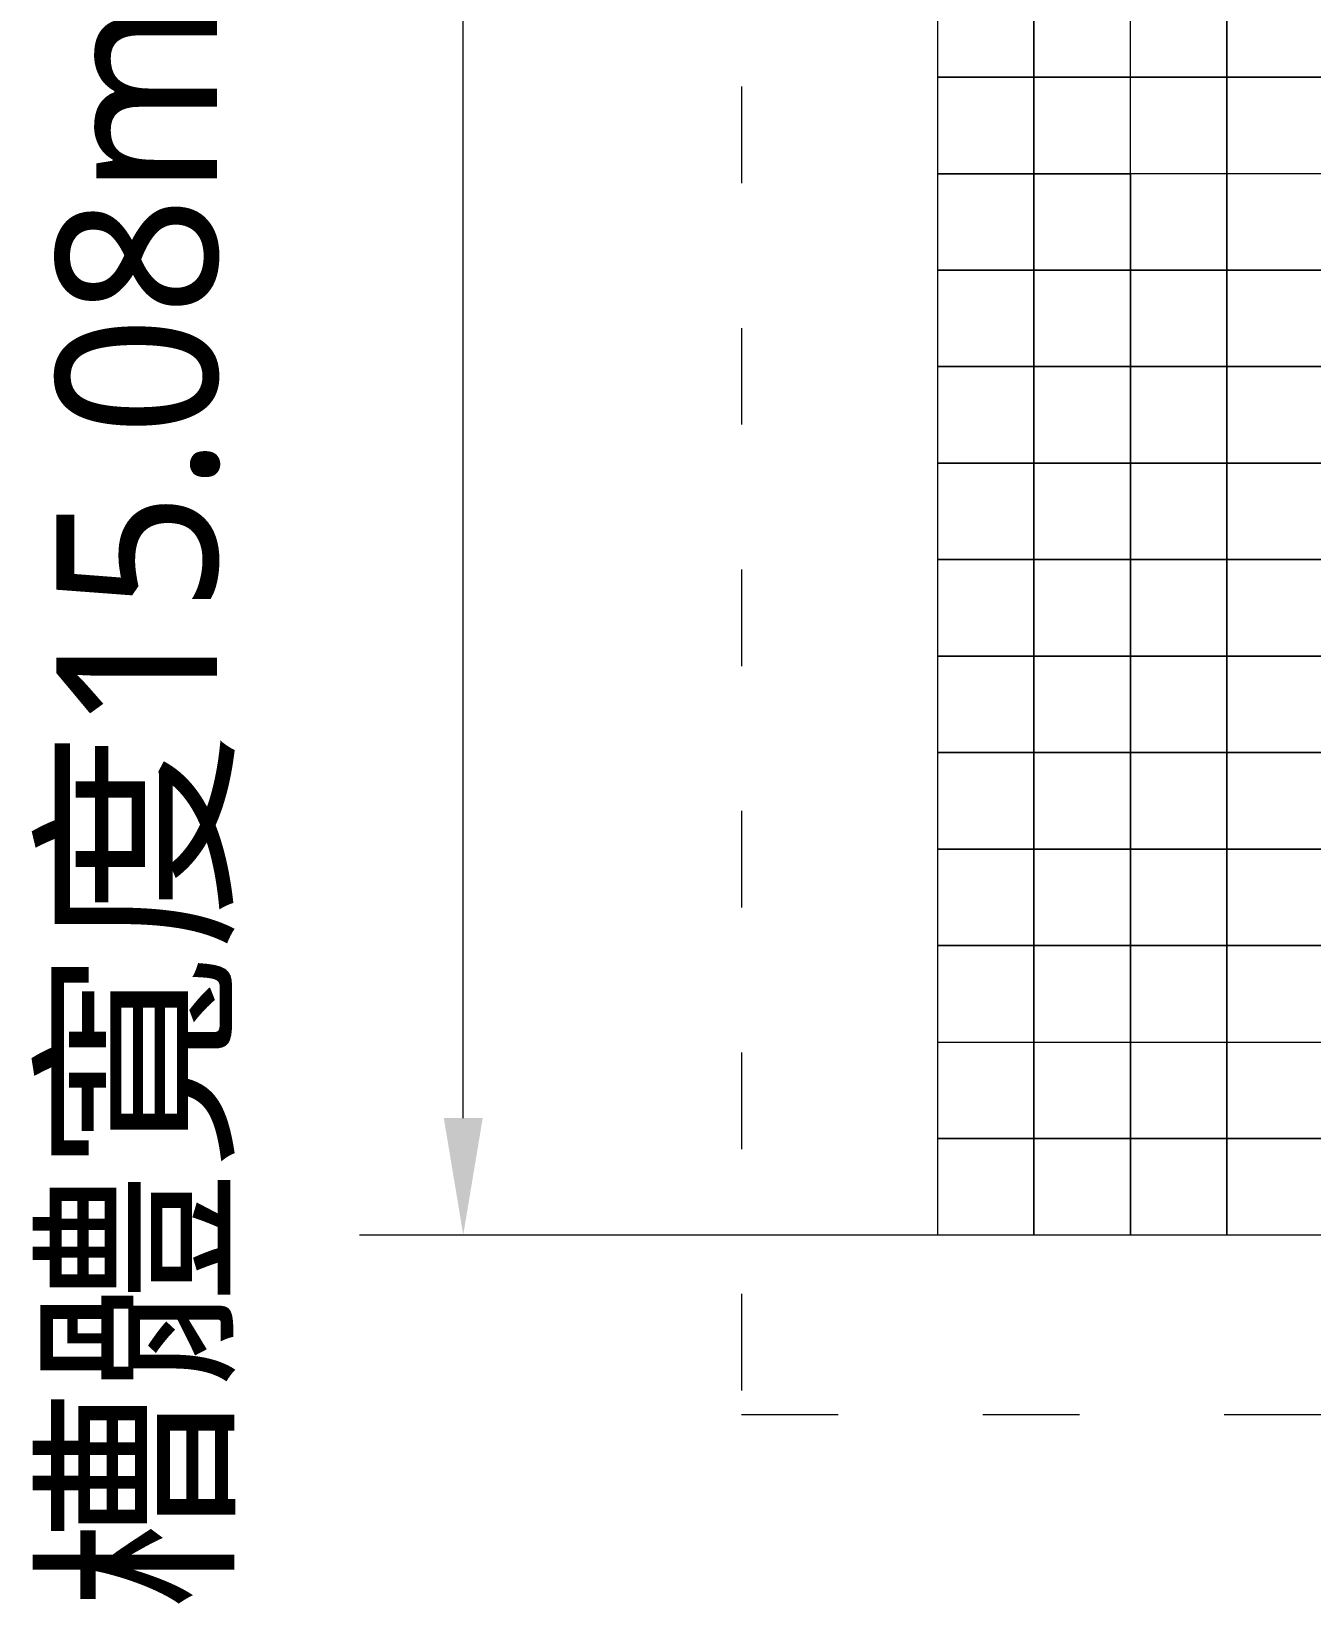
# Model space of a CAD drawing. Header units: millimetres. Extents: x 6388 to 10588, y 8 to 2978.
# Drawn here: x 9437.8 to 9596.8, y 2211.2 to 2406.6 of the extents above; entities that cross this region are included whole.
import ezdxf

# ---------------------------------------------------------------- set-up
doc = ezdxf.new("R2010")
doc.units = ezdxf.units.MM
doc.linetypes.add('ACAD_ISO03W100', pattern=[30, 12, -18])
doc.styles.add('微軟正黑體-20', font='Microsoft JhengHei.ttf', dxfattribs={"height": 20})

msp = doc.modelspace()

# ---------------------------------------------------------------- linework, layer by layer
at = {"linetype": 'ACAD_ISO03W100', "lineweight": 5}
for p, q in [((9526.08, 2639.71), (9526.08, 2234.74)), ((9526.08, 2234.74), (10293.2, 2234.74))]:
    msp.add_line(p, q, dxfattribs=at)
at = {"lineweight": 5}
for p, q in [((9491.5, 2271.55), (9491.5, 2602.1)), ((9550.46, 2412.85), (9550.46, 2400.86)), ((9562.44, 2412.85), (9562.44, 2400.86)), ((9562.44, 2400.86), (9562.44, 2412.85)), ((9574.43, 2400.86), (9574.43, 2412.85)), ((9586.42, 2412.85), (9586.42, 2400.86)), ((9586.42, 2400.86), (9586.42, 2412.85)), ((9562.44, 2400.86), (9550.46, 2400.86)), ((9550.46, 2400.86), (9550.46, 2388.88)), ((9550.46, 2400.86), (9562.44, 2400.86)), ((9574.43, 2400.86), (9562.44, 2400.86)), ((9562.44, 2400.86), (9562.44, 2388.88)), ((9562.44, 2388.88), (9562.44, 2400.86)), ((9562.44, 2400.86), (9574.43, 2400.86)), ((9574.43, 2388.88), (9574.43, 2400.86)), ((9586.42, 2400.86), (9574.43, 2400.86)), ((9574.43, 2400.86), (9586.42, 2400.86)), ((9598.4, 2400.86), (9586.42, 2400.86)), ((9586.42, 2400.86), (9586.42, 2388.88)), ((9586.42, 2388.88), (9586.42, 2400.86)), ((9586.42, 2400.86), (9598.4, 2400.86)), ((9562.44, 2388.88), (9550.46, 2388.88)), ((9550.46, 2388.88), (9550.46, 2376.89)), ((9550.46, 2388.88), (9562.44, 2388.88)), ((9574.43, 2388.88), (9562.44, 2388.88)), ((9562.44, 2388.88), (9562.44, 2376.89)), ((9562.44, 2376.89), (9562.44, 2388.88)), ((9562.44, 2388.88), (9574.43, 2388.88)), ((9586.42, 2388.88), (9574.43, 2388.88)), ((9574.43, 2388.88), (9574.43, 2376.89)), ((9574.43, 2376.89), (9574.43, 2388.88)), ((9598.4, 2388.88), (9586.42, 2388.88)), ((9586.42, 2388.88), (9586.42, 2376.89)), ((9586.42, 2376.89), (9586.42, 2388.88)), ((9562.44, 2376.89), (9550.46, 2376.89)), ((9550.46, 2376.89), (9550.46, 2364.91)), ((9550.46, 2376.89), (9562.44, 2376.89)), ((9574.43, 2376.89), (9562.44, 2376.89)), ((9562.44, 2376.89), (9562.44, 2364.91)), ((9562.44, 2364.91), (9562.44, 2376.89)), ((9562.44, 2376.89), (9574.43, 2376.89)), ((9586.42, 2376.89), (9574.43, 2376.89)), ((9574.43, 2376.89), (9574.43, 2364.91)), ((9574.43, 2364.91), (9574.43, 2376.89)), ((9574.43, 2376.89), (9586.42, 2376.89)), ((9598.4, 2376.89), (9586.42, 2376.89)), ((9586.42, 2376.89), (9586.42, 2364.91)), ((9586.42, 2364.91), (9586.42, 2376.89)), ((9586.42, 2376.89), (9598.4, 2376.89)), ((9562.44, 2364.91), (9550.46, 2364.91)), ((9550.46, 2364.91), (9550.46, 2352.92)), ((9550.46, 2364.91), (9562.44, 2364.91)), ((9574.43, 2364.91), (9562.44, 2364.91)), ((9562.44, 2364.91), (9562.44, 2352.92)), ((9562.44, 2352.92), (9562.44, 2364.91)), ((9562.44, 2364.91), (9574.43, 2364.91)), ((9586.42, 2364.91), (9574.43, 2364.91)), ((9574.43, 2364.91), (9574.43, 2352.92)), ((9574.43, 2352.92), (9574.43, 2364.91)), ((9574.43, 2364.91), (9586.42, 2364.91)), ((9598.4, 2364.91), (9586.42, 2364.91)), ((9586.42, 2364.91), (9586.42, 2352.92)), ((9586.42, 2352.92), (9586.42, 2364.91)), ((9586.42, 2364.91), (9598.4, 2364.91)), ((9562.44, 2352.92), (9550.46, 2352.92)), ((9550.46, 2352.92), (9550.46, 2340.93)), ((9550.46, 2352.92), (9562.44, 2352.92)), ((9574.43, 2352.92), (9562.44, 2352.92)), ((9562.44, 2352.92), (9562.44, 2340.93)), ((9562.44, 2340.93), (9562.44, 2352.92)), ((9562.44, 2352.92), (9574.43, 2352.92)), ((9586.42, 2352.92), (9574.43, 2352.92)), ((9574.43, 2352.92), (9574.43, 2340.93)), ((9574.43, 2340.93), (9574.43, 2352.92)), ((9574.43, 2352.92), (9586.42, 2352.92)), ((9598.4, 2352.92), (9586.42, 2352.92)), ((9586.42, 2352.92), (9586.42, 2340.93)), ((9586.42, 2340.93), (9586.42, 2352.92)), ((9586.42, 2352.92), (9598.4, 2352.92)), ((9562.44, 2340.93), (9550.46, 2340.93)), ((9550.46, 2340.93), (9550.46, 2328.95)), ((9550.46, 2340.93), (9562.44, 2340.93)), ((9574.43, 2340.93), (9562.44, 2340.93)), ((9562.44, 2340.93), (9562.44, 2328.95)), ((9562.44, 2328.95), (9562.44, 2340.93)), ((9562.44, 2340.93), (9574.43, 2340.93)), ((9586.42, 2340.93), (9574.43, 2340.93)), ((9574.43, 2340.93), (9574.43, 2328.95)), ((9574.43, 2328.95), (9574.43, 2340.93)), ((9574.43, 2340.93), (9586.42, 2340.93)), ((9598.4, 2340.93), (9586.42, 2340.93)), ((9586.42, 2340.93), (9586.42, 2328.95)), ((9586.42, 2328.95), (9586.42, 2340.93)), ((9586.42, 2340.93), (9598.4, 2340.93)), ((9562.44, 2328.95), (9550.46, 2328.95)), ((9550.46, 2328.95), (9550.46, 2316.96)), ((9550.46, 2328.95), (9562.44, 2328.95)), ((9574.43, 2328.95), (9562.44, 2328.95)), ((9562.44, 2328.95), (9562.44, 2316.96)), ((9562.44, 2316.96), (9562.44, 2328.95)), ((9562.44, 2328.95), (9574.43, 2328.95)), ((9586.42, 2328.95), (9574.43, 2328.95)), ((9574.43, 2328.95), (9574.43, 2316.96)), ((9574.43, 2316.96), (9574.43, 2328.95)), ((9574.43, 2328.95), (9586.42, 2328.95)), ((9598.4, 2328.95), (9586.42, 2328.95)), ((9586.42, 2328.95), (9586.42, 2316.96)), ((9586.42, 2316.96), (9586.42, 2328.95)), ((9586.42, 2328.95), (9598.4, 2328.95)), ((9562.44, 2316.96), (9550.46, 2316.96)), ((9550.46, 2316.96), (9550.46, 2304.97)), ((9550.46, 2316.96), (9562.44, 2316.96)), ((9574.43, 2316.96), (9562.44, 2316.96)), ((9562.44, 2316.96), (9562.44, 2304.97)), ((9562.44, 2304.97), (9562.44, 2316.96)), ((9562.44, 2316.96), (9574.43, 2316.96)), ((9586.42, 2316.96), (9574.43, 2316.96)), ((9574.43, 2316.96), (9574.43, 2304.97)), ((9574.43, 2304.97), (9574.43, 2316.96)), ((9574.43, 2316.96), (9586.42, 2316.96)), ((9598.4, 2316.96), (9586.42, 2316.96)), ((9586.42, 2316.96), (9586.42, 2304.97)), ((9586.42, 2304.97), (9586.42, 2316.96)), ((9586.42, 2316.96), (9598.4, 2316.96)), ((9562.44, 2304.97), (9550.46, 2304.97)), ((9550.46, 2304.97), (9550.46, 2292.99)), ((9550.46, 2304.97), (9562.44, 2304.97)), ((9574.43, 2304.97), (9562.44, 2304.97)), ((9562.44, 2304.97), (9562.44, 2292.99)), ((9562.44, 2292.99), (9562.44, 2304.97)), ((9562.44, 2304.97), (9574.43, 2304.97)), ((9586.42, 2304.97), (9574.43, 2304.97)), ((9574.43, 2304.97), (9574.43, 2292.99)), ((9574.43, 2292.99), (9574.43, 2304.97)), ((9574.43, 2304.97), (9586.42, 2304.97)), ((9598.4, 2304.97), (9586.42, 2304.97)), ((9586.42, 2304.97), (9586.42, 2292.99)), ((9586.42, 2292.99), (9586.42, 2304.97)), ((9586.42, 2304.97), (9598.4, 2304.97)), ((9562.44, 2292.99), (9550.46, 2292.99)), ((9550.46, 2292.99), (9550.46, 2281)), ((9550.46, 2292.99), (9562.44, 2292.99)), ((9574.43, 2292.99), (9562.44, 2292.99)), ((9562.44, 2292.99), (9562.44, 2281)), ((9562.44, 2281), (9562.44, 2292.99)), ((9562.44, 2292.99), (9574.43, 2292.99)), ((9586.42, 2292.99), (9574.43, 2292.99)), ((9574.43, 2292.99), (9574.43, 2281)), ((9574.43, 2281), (9574.43, 2292.99)), ((9574.43, 2292.99), (9586.42, 2292.99)), ((9598.4, 2292.99), (9586.42, 2292.99)), ((9586.42, 2292.99), (9586.42, 2281)), ((9586.42, 2281), (9586.42, 2292.99)), ((9586.42, 2292.99), (9598.4, 2292.99)), ((9550.46, 2281), (9562.44, 2281)), ((9550.46, 2281), (9550.46, 2269.02)), ((9562.44, 2281), (9574.43, 2281)), ((9562.44, 2281), (9562.44, 2269.02)), ((9562.44, 2269.02), (9562.44, 2281)), ((9574.43, 2281), (9586.42, 2281)), ((9574.43, 2281), (9574.43, 2269.02)), ((9574.43, 2269.02), (9574.43, 2281)), ((9586.42, 2281), (9598.4, 2281)), ((9586.42, 2281), (9586.42, 2269.02)), ((9586.42, 2269.02), (9586.42, 2281)), ((9562.44, 2269.02), (9550.46, 2269.02)), ((9550.46, 2269.02), (9550.46, 2257.03)), ((9550.46, 2269.02), (9562.44, 2269.02)), ((9574.43, 2269.02), (9562.44, 2269.02)), ((9562.44, 2269.02), (9562.44, 2257.03)), ((9562.44, 2257.03), (9562.44, 2269.02)), ((9562.44, 2269.02), (9574.43, 2269.02)), ((9586.42, 2269.02), (9574.43, 2269.02)), ((9574.43, 2269.02), (9574.43, 2257.03)), ((9574.43, 2257.03), (9574.43, 2269.02)), ((9574.43, 2269.02), (9586.42, 2269.02)), ((9598.4, 2269.02), (9586.42, 2269.02)), ((9586.42, 2269.02), (9586.42, 2257.03)), ((9586.42, 2257.03), (9586.42, 2269.02)), ((9586.42, 2269.02), (9598.4, 2269.02)), ((9478.59, 2257.03), (9550.46, 2257.03)), ((9550.46, 2257.03), (9562.44, 2257.03)), ((9562.44, 2257.03), (9574.43, 2257.03)), ((9574.43, 2257.03), (9586.42, 2257.03)), ((9586.42, 2257.03), (9598.4, 2257.03))]:
    msp.add_line(p, q, dxfattribs=at)
msp.add_solid([(9489.08, 2271.55), (9493.92, 2271.55), (9491.5, 2257.03)], dxfattribs=at)

# ---------------------------------------------------------------- texts
at = {"lineweight": 5, "style": '微軟正黑體-20'}
msp.add_text('槽體寬度15.08m，共30個主體+2片側板', height=20, rotation=90, dxfattribs=at).set_placement((9460.91, 2210.39))

doc.saveas('drawing.dxf')
